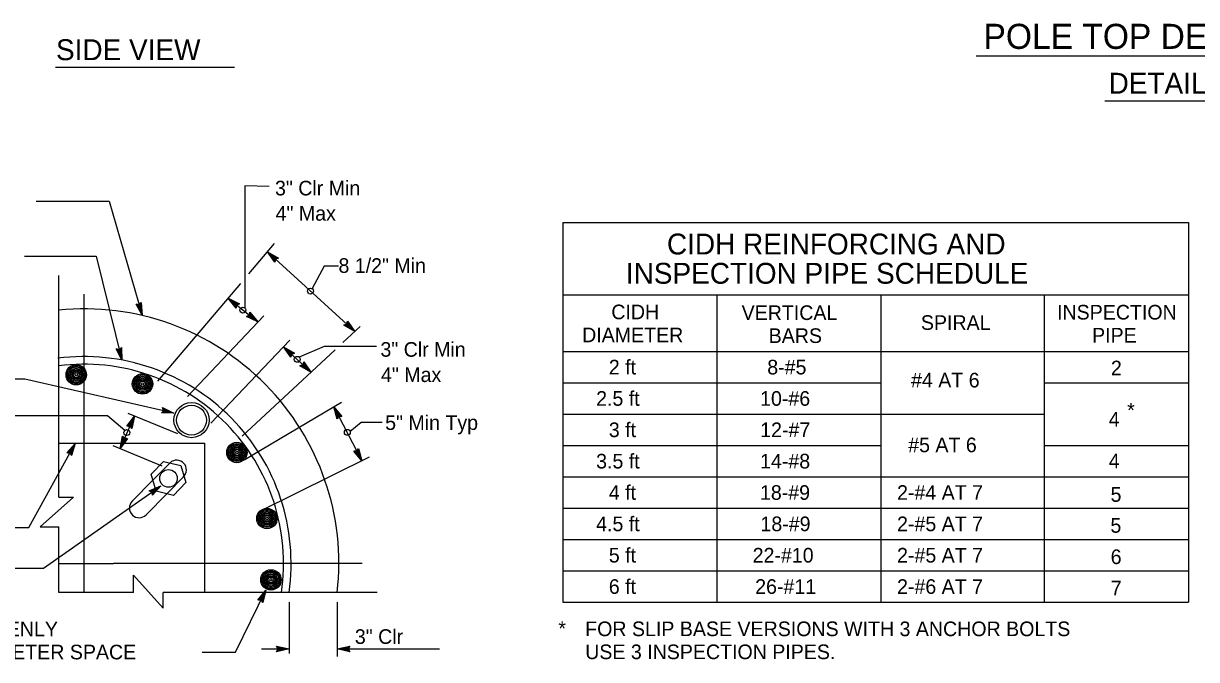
# Model space of a CAD drawing. Extents: x -894 to 866, y -472 to 714.
# Drawn here: x -234 to 327, y -83 to 221 of the extents above; entities that cross this region are included whole.
import ezdxf

# ---------------------------------------------------------------- set-up
doc = ezdxf.new("R2010")
doc.units = 0
for name, color, linetype in [('es_DETAIL', 7, 'Continuous'), ('es_DETAIL-anno', 7, 'Continuous'), ('es_QTY-TABLE', 7, 'Continuous')]:
    doc.layers.add(name, color=color, linetype=linetype)

msp = doc.modelspace()

# ---------------------------------------------------------------- linework, layer by layer
at = {"layer": 'es_DETAIL'}
for p, q in [((-217.24, -5.81), (-217.24, 100.31)), ((-163.96, 10.66), (-172.17, 2.34)), ((-172.17, 2.34), (-182.12, -7.76)), ((-157.66, 3.82), (-165.4, -4.03)), ((-165.4, -4.03), (-175.44, -14.22)), ((-217.24, -51.35), (-217.24, -20.03)), ((-181.5, -51.35), (-217.24, -51.35)), ((-64.97, -51.35), (-167.28, -51.35))]:
    msp.add_line(p, q, dxfattribs=at)
for points in [[(-217.24, 20.05), (-147.5, 20.05), (-147.5, -51.35)], [(-156.47, 1.2), (-162.3, -4.96), (-170.55, -2.99), (-172.97, 5.14), (-167.14, 11.3), (-158.89, 9.33), (-156.47, 1.2)], [(-217.24, -5.81), (-210.15, -5.81), (-226.01, -20.03), (-217.24, -20.03)], [(-181.5, -51.35), (-181.5, -43.11), (-167.28, -58.98), (-167.28, -51.35)]]:
    msp.add_lwpolyline(points, dxfattribs=at)
for centre, radius in [((-208.85, 52.78), 4.88), ((-208.85, 52.78), 4.3), ((-208.85, 52.78), 3.71), ((-208.85, 52.78), 3.12), ((-208.85, 52.78), 2.54), ((-208.85, 52.78), 1.95), ((-208.85, 52.78), 1.37), ((-208.85, 52.78), 0.586), ((-177.14, 48.37), 4.88), ((-177.14, 48.37), 4.3), ((-177.14, 48.37), 3.71), ((-177.14, 48.37), 3.12), ((-177.14, 48.37), 2.54), ((-177.14, 48.37), 1.95), ((-177.14, 48.37), 1.37), ((-177.14, 48.37), 0.586), ((-153.72, 31.06), 8.39), ((-153.72, 31.06), 7.13), ((-132, 15.58), 4.88), ((-132, 15.58), 4.3), ((-132, 15.58), 3.71), ((-132, 15.58), 3.12), ((-132, 15.58), 2.54), ((-132, 15.58), 1.95), ((-132, 15.58), 1.37), ((-132, 15.58), 0.586), ((-164.72, 3.17), 4.22), ((-117.63, -15.99), 4.88), ((-117.63, -15.99), 4.3), ((-117.63, -15.99), 3.71), ((-117.63, -15.99), 3.12), ((-117.63, -15.99), 2.54), ((-117.63, -15.99), 1.95), ((-117.63, -15.99), 1.37), ((-117.63, -15.99), 0.586), ((-115.72, -45.37), 4.88), ((-115.72, -45.37), 4.3), ((-115.72, -45.37), 3.71), ((-115.72, -45.37), 3.12), ((-115.72, -45.37), 2.54), ((-115.72, -45.37), 1.95), ((-115.72, -45.37), 1.37), ((-115.72, -45.37), 0.586)]:
    msp.add_circle(centre, radius, dxfattribs=at)
for centre, radius, start, end in [((-205.04, -37.49), 121.81, 353.4652, 95.7497), ((-205.04, -37.49), 98.94, 351.9456, 97.356), ((-205.04, -37.49), 95.31, 351.6369, 97.356), ((-160.81, 7.24), 4.65, 312.6284, 132.6284), ((-178.78, -10.99), 4.65, 135.9514, 315.9514)]:
    msp.add_arc(centre, radius, start, end, dxfattribs=at)
at = {"layer": 'es_DETAIL-anno'}
for p, q in [((221.46, 205.34), (414.08, 205.34)), ((-218.75, 199.95), (-133.22, 199.95)), ((283.06, 183.91), (362.34, 183.91)), ((-126.28, 101.07), (-114.02, 115.5)), ((-117.3, 111.65), (-75.63, 73.49)), ((-169.88, 49.75), (-130.18, 96.49)), ((-205.04, -23.42), (-205.04, 91.29)), ((-136.25, 89.34), (-122, 78.03)), ((-155.6, 42.38), (-119.19, 81.01)), ((-81.35, 68.17), (-73.07, 75.87)), ((-144.51, 29.63), (-106.66, 69.26)), ((-129.5, 23.37), (-85.04, 64.74)), ((-109.69, 66.1), (-96.62, 53.96)), ((-128.55, 12.12), (-81.95, 39.62)), ((-160.18, 24.57), (-183.94, 34.17)), ((-85.64, 37.44), (-72.25, 11.62)), ((-187.91, 17.48), (-180.95, 32.95)), ((-167.69, 9.05), (-191.12, 18.72)), ((-121.08, -12.54), (-68.56, 13.45)), ((-205.04, -37.49), (-205.04, -23.42)), ((-217.24, -37.49), (-205.04, -37.49)), ((-205.04, -51.35), (-205.04, -37.49)), ((-205.04, -37.49), (-190.97, -37.49)), ((-82.64, -37.49), (-190.97, -37.49)), ((-107.07, -56.02), (-107.07, -80.59)), ((-84.02, -56.02), (-84.02, -81.96)), ((-120.31, -78.41), (-107.07, -78.41)), ((-112.27, -78.41), (-113.07, -77.08)), ((-113.07, -77.08), (-113.07, -77.08)), ((-113.07, -77.08), (-107.07, -78.41)), ((-107.07, -78.41), (-113.07, -79.75)), ((-113.07, -79.75), (-112.27, -78.41)), ((-112.86, -77.43), (-108.45, -78.41)), ((-108.46, -78.42), (-112.84, -79.39)), ((-109.83, -78.41), (-112.66, -79.04)), ((-112.62, -77.79), (-109.83, -78.41)), ((-112.45, -78.14), (-111.22, -78.41)), ((-111.22, -78.41), (-112.42, -78.68)), ((-107.07, -78.41), (-107.07, -78.41)), ((-84.02, -78.41), (-78.02, -77.08)), ((-84.02, -78.41), (-35.17, -78.41)), ((-78.02, -79.75), (-84.02, -78.41)), ((-84.02, -78.41), (-84.02, -78.41)), ((-78.23, -79.4), (-82.64, -78.42)), ((-82.63, -78.41), (-78.25, -77.44)), ((-81.25, -78.42), (-78.43, -77.79)), ((-78.47, -79.04), (-81.25, -78.42)), ((-79.87, -78.42), (-78.66, -78.15)), ((-78.64, -78.69), (-79.87, -78.42)), ((-78.02, -77.08), (-78.82, -78.41)), ((-78.82, -78.41), (-78.02, -79.75)), ((-78.02, -77.08), (-78.02, -77.08)), ((-113.07, -79.74), (-113.07, -79.74)), ((-78.02, -79.75), (-78.02, -79.75))]:
    msp.add_line(p, q, dxfattribs=at)
for points in [[(-116.59, 142.78), (-128.23, 143.13), (-128.23, 84.97)], [(-228.02, 135.79), (-193.06, 135.79), (-177.37, 81.27)], [(-233.61, 109.45), (-199.32, 109.45), (-187.04, 59.8)], [(-83.36, 104.78), (-90.28, 104.78), (-96.08, 94.07)], [(-205.04, 76), (-205.04, 91.29)], [(-205.04, -11.95), (-205.04, 64.53)], [(-102.11, 61.27), (-90.06, 66.4), (-65.29, 66.4)], [(-162.1, 34.46), (-233.46, 50.65), (-246.2, 50.65)], [(-185.59, 26.1), (-193.95, 33.19), (-259.01, 33.12)], [(-78.01, 25.56), (-72.65, 30.02), (-62.61, 30.02)], [(-286.44, -20.24), (-231.58, -20.24), (-209.32, 19.95)], [(-242.4, -39.81), (-224.57, -39.81), (-168.31, -0.45)], [(-190.97, -37.49), (-190.97, -37.49)], [(-107.92, -37.49), (-180.14, -37.49)], [(-72.04, -37.49), (-97.09, -37.49)], [(-148.55, -79.9), (-132.67, -79.9), (-118.23, -50.31)]]:
    msp.add_lwpolyline(points, dxfattribs=at)
for points in [[(-113.83, 106.68), (-117.3, 111.65), (-112.06, 108.62), (-112.45, 108.51), (-116.28, 110.72), (-113.75, 107.08), (-113.67, 107.48), (-115.29, 109.81), (-112.84, 108.39), (-113.23, 108.28), (-114.29, 108.89), (-113.58, 107.88), (-113.52, 108.19), (-112.06, 108.62), (-113.52, 108.19)], [(-177.74, 87.31), (-177.37, 81.27), (-180.26, 86.58), (-179.87, 86.47), (-177.75, 82.58), (-178.02, 87.01), (-178.29, 86.71), (-178.12, 83.88), (-179.48, 86.37), (-179.08, 86.26), (-178.5, 85.19), (-178.57, 86.42), (-178.79, 86.18), (-180.26, 86.58), (-178.79, 86.18)], [(-132.44, 84.64), (-136.25, 89.34), (-130.81, 86.69), (-131.19, 86.55), (-135.17, 88.49), (-132.39, 85.04), (-132.33, 85.44), (-134.12, 87.65), (-131.57, 86.41), (-131.95, 86.27), (-133.05, 86.8), (-132.28, 85.85), (-132.24, 86.16), (-130.81, 86.69), (-132.24, 86.16)], [(-125.81, 82.74), (-122, 78.03), (-127.44, 80.68), (-127.06, 80.82), (-123.08, 78.88), (-125.86, 82.33), (-125.91, 81.93), (-124.13, 79.72), (-126.68, 80.96), (-126.3, 81.11), (-125.19, 80.57), (-125.97, 81.53), (-126.01, 81.21), (-127.44, 80.68), (-126.01, 81.21)], [(-79.1, 78.45), (-75.63, 73.49), (-80.87, 76.51), (-80.48, 76.63), (-76.64, 74.41), (-79.18, 78.05), (-79.26, 77.66), (-77.64, 75.33), (-80.09, 76.75), (-79.7, 76.86), (-78.64, 76.25), (-79.34, 77.26), (-79.41, 76.95), (-80.87, 76.51), (-79.41, 76.95)], [(-187.18, 65.85), (-187.04, 59.8), (-189.73, 65.22), (-189.34, 65.1), (-187.37, 61.13), (-187.47, 65.57), (-187.75, 65.28), (-187.69, 62.44), (-188.95, 64.98), (-188.56, 64.86), (-188.01, 63.77), (-188.04, 65), (-188.27, 64.77), (-189.73, 65.22), (-188.27, 64.77)], [(-106.26, 61.11), (-109.69, 66.1), (-104.47, 63.04), (-104.86, 62.92), (-108.68, 65.17), (-106.17, 61.51), (-106.09, 61.91), (-107.7, 64.24), (-105.25, 62.81), (-105.64, 62.7), (-106.7, 63.32), (-106, 62.31), (-105.94, 62.61), (-104.47, 63.04), (-105.94, 62.61)], [(-100.05, 58.95), (-96.62, 53.96), (-101.84, 57.02), (-101.45, 57.13), (-97.63, 54.89), (-100.14, 58.55), (-100.22, 58.15), (-98.61, 55.81), (-101.06, 57.25), (-100.66, 57.36), (-99.61, 56.74), (-100.3, 57.75), (-100.37, 57.45), (-101.84, 57.02), (-100.37, 57.45)], [(-167.56, 37.05), (-162.1, 34.46), (-168.14, 34.49), (-167.86, 34.78), (-163.43, 34.76), (-167.44, 36.67), (-167.31, 36.28), (-164.75, 35.06), (-167.58, 35.08), (-167.3, 35.37), (-166.07, 35.37), (-167.18, 35.89), (-167.09, 35.59), (-168.14, 34.49), (-167.09, 35.59)], [(-84.09, 31.59), (-85.64, 37.44), (-81.76, 32.8), (-82.16, 32.82), (-85, 36.22), (-83.88, 31.93), (-83.66, 32.28), (-84.39, 35.02), (-82.57, 32.85), (-82.98, 32.88), (-83.76, 33.82), (-83.45, 32.63), (-83.28, 32.89), (-81.76, 32.8), (-83.28, 32.89)], [(-184.58, 28.1), (-180.95, 32.95), (-182.18, 27.02), (-182.41, 27.36), (-181.51, 31.7), (-184.17, 28.15), (-183.77, 28.2), (-182.07, 30.47), (-182.64, 27.69), (-182.87, 28.03), (-182.63, 29.23), (-183.36, 28.24), (-183.05, 28.28), (-182.18, 27.02), (-183.05, 28.28)], [(-184.28, 22.33), (-187.91, 17.48), (-186.68, 23.41), (-186.45, 23.07), (-187.35, 18.73), (-184.69, 22.28), (-185.09, 22.23), (-186.79, 19.96), (-186.21, 22.74), (-185.98, 22.4), (-186.23, 21.2), (-185.49, 22.19), (-185.81, 22.15), (-186.68, 23.41), (-185.81, 22.15)], [(-213.34, 15.43), (-209.32, 19.95), (-211.04, 14.15), (-211.24, 14.5), (-209.98, 18.75), (-212.93, 15.44), (-212.52, 15.45), (-210.64, 17.57), (-211.44, 14.86), (-211.65, 15.21), (-211.3, 16.39), (-212.12, 15.47), (-211.8, 15.48), (-211.04, 14.15), (-211.8, 15.48)], [(-73.8, 17.47), (-72.25, 11.62), (-76.13, 16.26), (-75.72, 16.23), (-72.88, 12.83), (-74.01, 17.12), (-74.23, 16.78), (-73.5, 14.04), (-75.32, 16.21), (-74.91, 16.18), (-74.13, 15.24), (-74.44, 16.43), (-74.61, 16.16), (-76.13, 16.26), (-74.61, 16.16)], [(-173.9, -2.76), (-168.31, -0.45), (-172.4, -4.91), (-172.42, -4.5), (-169.43, -1.24), (-173.53, -2.92), (-173.16, -3.09), (-170.54, -2.01), (-172.45, -4.1), (-172.48, -3.69), (-171.65, -2.79), (-172.79, -3.26), (-172.5, -3.38), (-172.4, -4.91), (-172.5, -3.38)], [(-122.01, -55.03), (-118.23, -50.31), (-119.64, -56.19), (-119.87, -55.85), (-118.83, -51.54), (-121.6, -55), (-121.2, -54.97), (-119.43, -52.75), (-120.09, -55.5), (-120.31, -55.16), (-120.02, -53.97), (-120.79, -54.93), (-120.48, -54.91), (-119.64, -56.19), (-120.48, -54.91)]]:
    msp.add_lwpolyline(points, close=True, dxfattribs=at)
for centre in [(-96.85, 92.82), (-129.12, 83.69), (-103.14, 60.14), (-184.59, 25.1), (-79.19, 25.22)]:
    msp.add_circle(centre, 1.41, dxfattribs=at)
at = {"layer": 'es_QTY-TABLE'}
for p, q in [((23.79, 125.65), (23.79, -56.07)), ((23.79, 125.65), (323.07, 125.65)), ((323.07, 125.65), (323.07, -56.07)), ((23.79, 91.02), (323.07, 91.02)), ((97.53, 91.02), (97.53, -56.07)), ((175.95, 91.02), (175.95, -56.07)), ((253.96, 91.02), (253.96, -56.07)), ((23.79, 63.93), (175.77, 63.93)), ((175.77, 63.93), (323.07, 63.93)), ((23.79, 48.93), (175.82, 48.93)), ((253.96, 48.93), (323.07, 48.93)), ((23.79, 33.93), (175.87, 33.93)), ((175.87, 33.93), (254.4, 33.93)), ((23.79, 18.93), (175.91, 18.93)), ((253.96, 18.93), (323.07, 18.93)), ((23.79, 3.93), (254.22, 3.93)), ((254.22, 3.93), (323.07, 3.93)), ((23.79, -11.07), (254.13, -11.07)), ((254.13, -11.07), (323.07, -11.07)), ((23.79, -26.07), (254.04, -26.07)), ((254.04, -26.07), (323.07, -26.07)), ((23.79, -41.07), (254.04, -41.07)), ((254.04, -41.07), (323.07, -41.07)), ((23.79, -56.07), (253.96, -56.07)), ((253.96, -56.07), (323.07, -56.07))]:
    msp.add_line(p, q, dxfattribs=at)

# ---------------------------------------------------------------- texts
at = {"layer": 'es_DETAIL-anno'}
for s, height, p in [('POLE TOP DETAILS', 12, (225, 208.69)), ('SIDE VIEW', 10, (-218.52, 203.3)), ('DETAIL B', 10, (284.83, 187.26)), ('3" Clr Min', 7, (-113.79, 138.58)), ('4" Max', 7, (-113.5, 126.49)), ('8 1/2" Min', 7, (-83.43, 101.53)), ('3" Clr Min', 7, (-63.38, 61.39)), ('4" Max', 7, (-63.1, 49.29)), ('5" Min Typ', 7, (-61.11, 26.37)), ('VERTICAL BARS, SPACE EVENLY', 7, (-367.92, -72.4)), ('AROUND REMAINING PERIMETER SPACE', 7, (-367.92, -83.4))]:
    msp.add_text(s, height=height, dxfattribs=at).set_placement(p)
msp.add_text('3" Clr', height=7, rotation=360, dxfattribs=at).set_placement((-75.6, -76.01))
at = {"layer": 'es_QTY-TABLE'}
for s, height, p in [('CIDH REINFORCING AND', 10, (73.63, 110.32)), ('INSPECTION PIPE SCHEDULE', 10, (53.98, 96.32)), ('CIDH', 7, (47.03, 79.33)), ('VERTICAL', 7, (109.35, 78.98)), ('INSPECTION', 7, (260.19, 79.2)), ('SPIRAL', 7, (195.07, 74.25)), ('DIAMETER', 7, (33.07, 68.33)), ('BARS', 7, (122.29, 67.98)), ('PIPE', 7, (276.93, 68.2)), ('2 ft', 7, (45.84, 52.93)), ('8-#5', 7, (121.61, 52.93)), ('2', 7, (285.94, 52.5)), ('#4 AT 6', 7, (190.36, 46.7)), ('2.5 ft', 7, (39.77, 37.93)), ('10-#6', 7, (118.18, 37.93)), ('*', 7, (293.7, 32.3)), ('4', 7, (284.89, 27.98)), ('3 ft', 7, (45.84, 22.93)), ('12-#7', 7, (118.23, 22.93)), ('#5 AT 6', 7, (189, 15.71)), ('3.5 ft', 7, (39.77, 7.93)), ('14-#8', 7, (118.17, 7.93)), ('4', 7, (284.89, 8.03)), ('4 ft', 7, (45.84, -7.07)), ('18-#9', 7, (118.12, -7.07)), ('2-#4 AT 7', 7, (183.67, -7.07)), ('5', 7, (285.77, -8.01)), ('4.5 ft', 7, (39.77, -22.07)), ('18-#9', 7, (118.35, -22.07)), ('2-#5 AT 7', 7, (183.67, -22.07)), ('5', 7, (285.71, -22.82)), ('5 ft', 7, (45.84, -37.07)), ('22-#10', 7, (114.62, -37.07)), ('2-#5 AT 7', 7, (183.67, -37.07)), ('6', 7, (285.82, -37.82)), ('6 ft', 7, (45.84, -52.07)), ('26-#11', 7, (115.83, -52.07)), ('2-#6 AT 7', 7, (183.67, -52.07)), ('7', 7, (285.87, -52.82)), ('*', 7, (21.72, -72.14)), ('FOR SLIP BASE VERSIONS WITH 3 ANCHOR BOLTS', 7, (34.54, -72.3)), ('USE 3 INSPECTION PIPES.', 7, (34.54, -83.3))]:
    msp.add_text(s, height=height, dxfattribs=at).set_placement(p)

doc.saveas('drawing.dxf')
